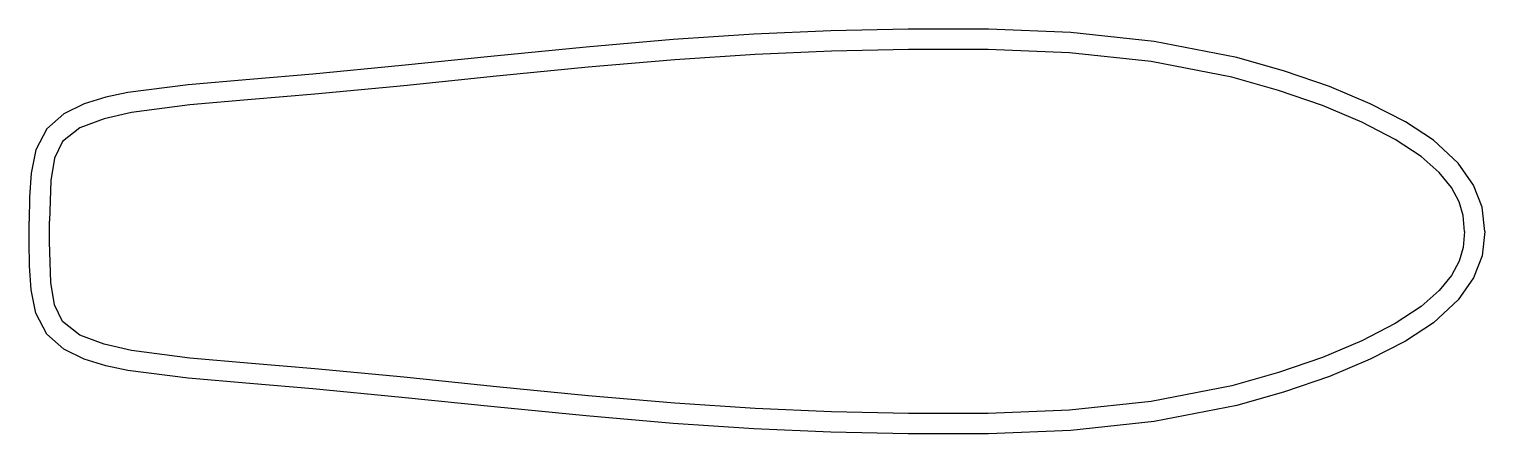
# Model space of a CAD drawing. Extents: x -13.5 to 13.5, y -3.7 to 3.7.
import ezdxf

# ---------------------------------------------------------------- set-up
doc = ezdxf.new("R2010")
doc.units = 0
doc.layers.add('VISIBLE', color=7, linetype='CONTINUOUS')

msp = doc.modelspace()

# ---------------------------------------------------------------- linework, layer by layer
at = {"layer": 'VISIBLE'}
for points in [[(13.5, 0, 0), (13.448, 0.451, 0), (13.288, 0.857, 0), (13.003, 1.269, 0), (12.546, 1.691, 0), (12.026, 2.032, 0), (11.375, 2.366, 0), (10.619, 2.684, 0), (9.785, 2.973, 0), (8.898, 3.222, 0), (7.367, 3.522, 0), (5.822, 3.685, 0), (4.292, 3.748, 0), (2.804, 3.749, 0), (1.371, 3.718, 0), (-0.056, 3.656, 0), (-1.554, 3.557, 0), (-3.166, 3.418, 0), (-4.872, 3.249, 0), (-6.59, 3.075, 0), (-8.236, 2.916, 0)], [(13.125, 0, 0), (13.099, 0.295, 0), (13.02, 0.549, 0), (12.878, 0.815, 0), (12.655, 1.095, 0), (12.319, 1.392, 0), (11.838, 1.707, 0), (11.217, 2.026, 0), (10.486, 2.334, 0), (9.673, 2.615, 0), (8.807, 2.858, 0), (7.313, 3.151, 0), (5.796, 3.311, 0), (4.285, 3.374, 0), (2.809, 3.374, 0), (1.383, 3.343, 0), (-0.036, 3.281, 0), (-1.525, 3.183, 0), (-3.131, 3.044, 0), (-4.834, 2.876, 0), (-6.552, 2.701, 0), (-8.203, 2.543, 0)], [(-8.236, 2.916, 0), (-9.404, 2.818, 0), (-10.553, 2.719, 0), (-11.667, 2.573, 0), (-12.078, 2.486, 0), (-12.477, 2.364, 0), (-12.855, 2.181, 0), (-13.173, 1.9, 0), (-13.373, 1.515, 0), (-13.462, 1.083, 0), (-13.494, 0.639, 0), (-13.5, 0.194, 0)], [(-8.203, 2.543, 0), (-9.374, 2.444, 0), (-10.517, 2.346, 0), (-11.601, 2.204, 0), (-12.11, 2.089, 0), (-12.559, 1.919, 0), (-12.879, 1.668, 0), (-13.028, 1.36, 0), (-13.1, 0.942, 0), (-13.125, 0.193, 0)], [(-13.5, 0, 0), (-13.5, 0.109, 0), (-13.5, 0.194, 0)], [(-13.5, -0.194, 0), (-13.5, -0.085, 0), (-13.5, 0, 0)], [(-13.125, 0, 0), (-13.125, 0.109, 0), (-13.125, 0.193, 0)], [(-13.125, -0.193, 0), (-13.125, -0.086, 0), (-13.125, 0, 0)], [(13.5, 0, 0), (13.448, -0.451, 0), (13.288, -0.857, 0), (13.003, -1.269, 0), (12.546, -1.691, 0), (12.026, -2.032, 0), (11.375, -2.366, 0), (10.619, -2.684, 0), (9.785, -2.973, 0), (8.898, -3.222, 0), (7.367, -3.522, 0), (5.822, -3.685, 0), (4.292, -3.748, 0), (2.804, -3.749, 0), (1.371, -3.718, 0), (-0.056, -3.656, 0), (-1.554, -3.557, 0), (-3.166, -3.418, 0), (-4.872, -3.249, 0), (-6.59, -3.075, 0), (-8.236, -2.916, 0)], [(13.125, 0, 0), (13.099, -0.295, 0), (13.02, -0.549, 0), (12.878, -0.815, 0), (12.655, -1.095, 0), (12.319, -1.392, 0), (11.838, -1.707, 0), (11.217, -2.026, 0), (10.486, -2.334, 0), (9.673, -2.615, 0), (8.807, -2.858, 0), (7.313, -3.151, 0), (5.796, -3.311, 0), (4.285, -3.374, 0), (2.809, -3.374, 0), (1.383, -3.343, 0), (-0.036, -3.281, 0), (-1.525, -3.183, 0), (-3.131, -3.044, 0), (-4.834, -2.876, 0), (-6.552, -2.701, 0), (-8.203, -2.543, 0)], [(-8.236, -2.916, 0), (-9.404, -2.818, 0), (-10.553, -2.719, 0), (-11.667, -2.573, 0), (-12.078, -2.486, 0), (-12.477, -2.364, 0), (-12.855, -2.181, 0), (-13.173, -1.9, 0), (-13.373, -1.515, 0), (-13.462, -1.083, 0), (-13.494, -0.639, 0), (-13.5, -0.194, 0)], [(-8.203, -2.543, 0), (-9.374, -2.444, 0), (-10.517, -2.346, 0), (-11.601, -2.204, 0), (-12.11, -2.089, 0), (-12.559, -1.919, 0), (-12.879, -1.668, 0), (-13.028, -1.36, 0), (-13.1, -0.942, 0), (-13.125, -0.193, 0)]]:
    msp.add_polyline3d(points, dxfattribs=at)

doc.saveas('drawing.dxf')
